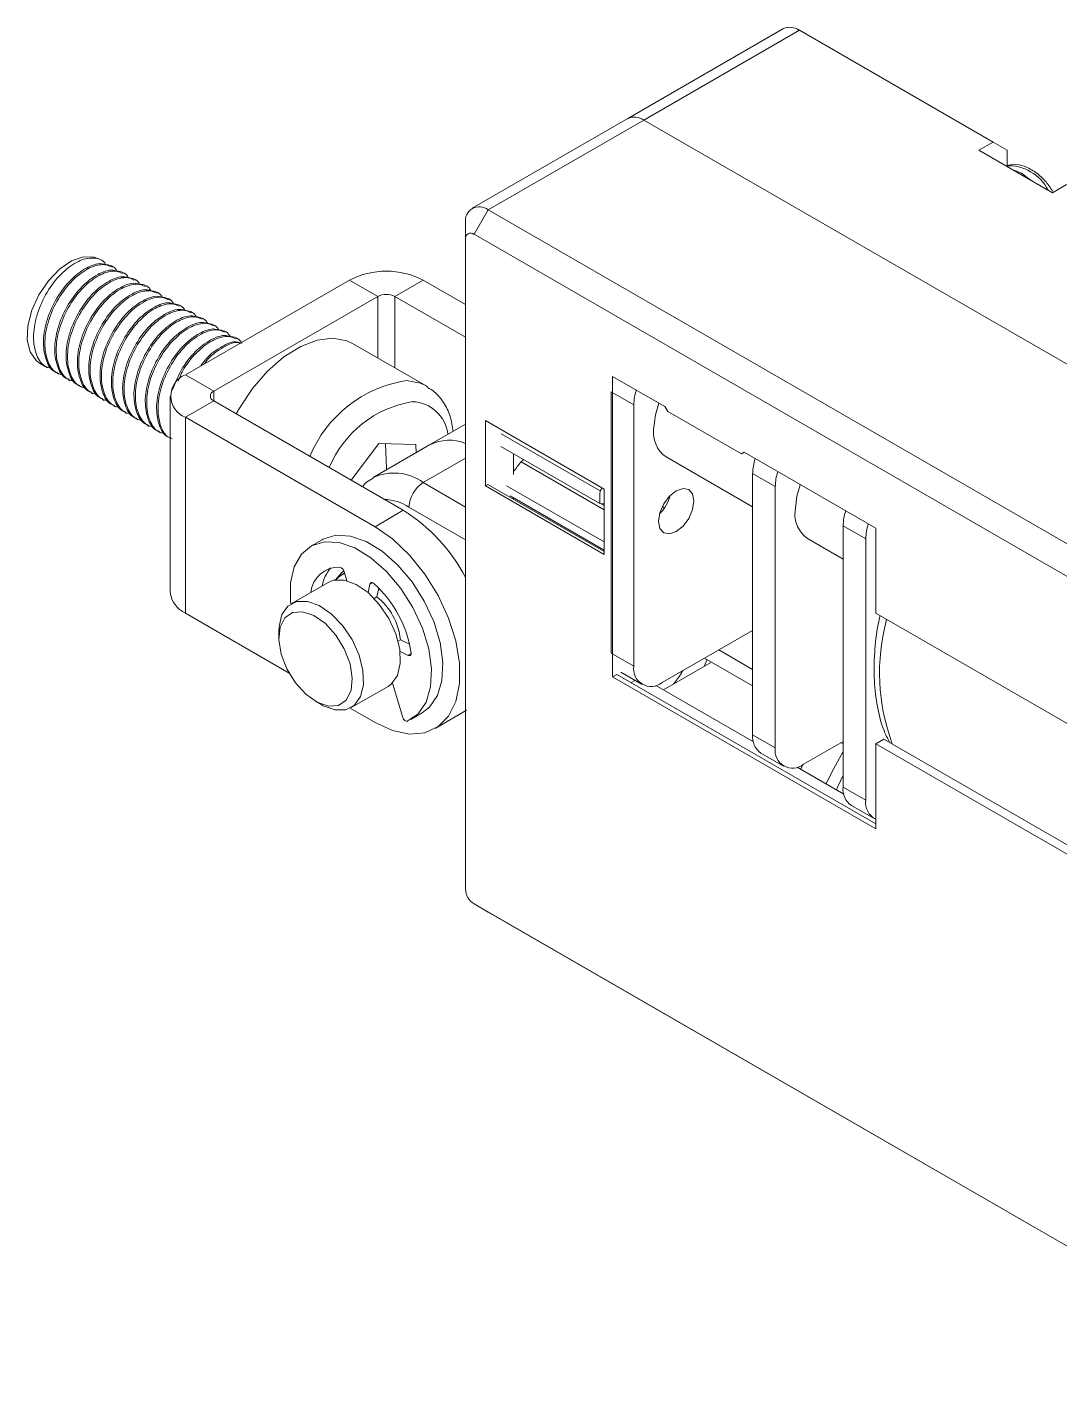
# Paper-space layout '시트4_ENG_with accessory' of a CAD drawing. Header units: millimetres. Extents: x 5 to 415, y 5 to 292.
# Drawn here: x 333.13 to 358.94, y 125.94 to 159.98 of the extents above; entities that cross this region are included whole.
import ezdxf

# ---------------------------------------------------------------- set-up
doc = ezdxf.new("R2010")
doc.units = ezdxf.units.MM

psp = doc.layouts.new('시트4_ENG_with accessory')

# ---------------------------------------------------------------- linework, layer by layer
at = {"color": 7, "linetype": 'Continuous', "lineweight": 18}
for p, q in [((352.031, 159.949), (348.141, 157.704)), ((348.541, 157.664), (352.431, 159.909)), ((357.274, 157.113), (352.431, 159.909)), ((348.141, 157.704), (344.252, 155.459)), ((348.541, 157.664), (344.652, 155.419)), ((348.541, 157.664), (359.497, 151.34)), ((356.921, 156.909), (357.274, 157.113)), ((357.628, 156.909), (357.274, 157.113)), ((356.921, 156.909), (358.759, 155.848)), ((357.628, 156.525), (357.628, 156.909)), ((358.759, 155.848), (359.113, 156.052)), ((344.652, 155.419), (344.299, 154.807)), ((344.652, 155.419), (362.825, 144.928)), ((344.087, 155.093), (344.087, 154.684)), ((344.087, 154.684), (344.087, 138.435)), ((362.471, 144.316), (344.299, 154.807)), ((334.994, 154.153), (334.937, 154.185)), ((335.277, 153.989), (335.241, 154.01)), ((335.559, 153.826), (335.524, 153.846)), ((335.842, 153.663), (335.807, 153.683)), ((337.086, 151.295), (341.188, 153.662)), ((341.895, 153.254), (341.188, 153.662)), ((342.319, 153.254), (343.026, 153.662)), ((343.026, 153.662), (344.087, 153.05)), ((336.125, 153.499), (336.09, 153.52)), ((336.408, 153.336), (336.373, 153.357)), ((336.691, 153.173), (336.655, 153.193)), ((337.793, 150.886), (341.895, 153.254)), ((342.319, 153.254), (344.087, 152.234)), ((336.974, 153.01), (336.938, 153.03)), ((337.257, 152.846), (337.221, 152.867)), ((337.539, 152.683), (337.504, 152.703)), ((337.822, 152.52), (337.787, 152.54)), ((338.105, 152.357), (338.07, 152.377)), ((338.388, 152.193), (338.353, 152.214)), ((343.102, 151.019), (341.264, 152.08)), ((333.437, 151.587), (333.635, 151.473)), ((333.883, 151.33), (333.918, 151.31)), ((334.166, 151.167), (334.201, 151.146)), ((337.793, 150.886), (337.086, 151.295)), ((347.764, 151.255), (349.072, 150.5)), ((347.764, 151.255), (347.764, 143.743)), ((334.449, 151.003), (334.484, 150.983)), ((334.731, 150.84), (334.767, 150.82)), ((343.102, 151.019), (343.136, 150.998)), ((347.728, 150.867), (348.294, 150.541)), ((347.728, 150.867), (347.728, 144.335)), ((335.014, 150.677), (335.05, 150.656)), ((335.297, 150.514), (335.332, 150.493)), ((336.706, 150.764), (336.706, 145.865)), ((337.793, 150.642), (337.086, 150.233)), ((337.793, 150.642), (342.531, 147.907)), ((348.294, 150.541), (348.294, 144.008)), ((349.072, 150.5), (349.143, 150.378)), ((335.58, 150.35), (335.615, 150.33)), ((335.863, 150.187), (335.898, 150.167)), ((337.086, 150.233), (341.824, 147.498)), ((337.086, 150.233), (337.086, 145.334)), ((344.582, 148.52), (344.582, 150.153)), ((344.582, 150.153), (347.552, 148.438)), ((350.981, 149.316), (349.143, 150.378)), ((336.146, 150.024), (336.181, 150.003)), ((336.428, 149.86), (336.464, 149.84)), ((344.087, 150.058), (343.19, 149.541)), ((344.974, 149.823), (347.449, 148.395)), ((341.919, 149.575), (341.224, 148.661)), ((343.19, 149.541), (341.776, 148.724)), ((342.847, 149.554), (341.919, 149.575)), ((342.11, 148.955), (342.086, 149.571)), ((342.855, 149.347), (342.847, 149.554)), ((344.973, 149.503), (347.447, 148.074)), ((345.289, 149.32), (345.289, 148.804)), ((349.1, 149.242), (351.264, 147.992)), ((350.981, 149.316), (351.052, 149.357)), ((351.052, 149.357), (350.981, 149.316)), ((351.052, 149.357), (354.34, 147.459)), ((342.117, 148.921), (342.11, 148.955)), ((351.264, 148.826), (351.83, 148.5)), ((351.264, 148.826), (351.264, 142.294)), ((344.582, 148.52), (344.641, 148.554)), ((344.582, 148.52), (347.552, 146.805)), ((347.552, 146.874), (344.641, 148.554)), ((345.114, 148.522), (347.552, 147.115)), ((347.552, 148.438), (347.552, 146.805)), ((351.83, 148.5), (351.83, 141.967)), ((345.199, 148.266), (347.552, 146.907)), ((345.289, 148.214), (345.289, 148.18)), ((341.824, 147.498), (342.531, 147.907)), ((349.016, 148.018), (349.049, 147.95)), ((353.527, 147.52), (354.092, 147.194)), ((353.527, 147.52), (353.527, 140.988)), ((354.34, 145.336), (354.34, 147.459)), ((340.503, 147.173), (340.22, 147.01)), ((352.635, 147.201), (353.527, 146.686)), ((354.092, 147.194), (354.092, 140.661)), ((340.65, 146.103), (339.731, 145.572)), ((341.059, 146.339), (341.003, 146.307)), ((341.049, 146.371), (341.116, 146.148)), ((341.65, 145.85), (341.698, 146.06)), ((341.802, 145.705), (341.871, 145.745)), ((341.871, 145.745), (341.92, 145.96)), ((339.676, 143.839), (337.086, 145.334)), ((354.34, 145.336), (365.088, 139.131)), ((339.42, 144.885), (339.42, 144.722)), ((349.001, 143.6), (351.264, 144.906)), ((342.399, 144.637), (342.458, 144.671)), ((342.651, 144.279), (342.449, 144.376)), ((342.69, 144.559), (342.458, 144.671)), ((347.728, 144.335), (348.294, 144.008)), ((351.264, 143.927), (350.415, 144.417)), ((350.239, 144.11), (349.037, 143.416)), ((351.264, 143.518), (350.062, 144.212)), ((347.764, 143.743), (347.87, 143.804)), ((347.764, 143.743), (354.34, 139.947)), ((354.34, 140.069), (347.87, 143.804)), ((347.971, 143.857), (348.501, 143.551)), ((348.223, 143.6), (348.319, 143.656)), ((341.23, 142.974), (342.15, 143.505)), ((342.258, 143.589), (342.518, 142.728)), ((351.282, 142.12), (348.841, 143.529)), ((340.339, 143.13), (340.48, 143.048)), ((341.824, 142.599), (341.201, 142.959)), ((342.72, 142.68), (343.003, 142.843)), ((343.324, 142.451), (344.031, 142.859)), ((351.264, 142.294), (351.83, 141.967)), ((352.537, 141.559), (353.527, 142.131)), ((353.471, 142.098), (353.527, 142.066)), ((354.545, 142.188), (354.34, 142.07)), ((354.34, 139.947), (354.34, 142.07)), ((354.34, 142.07), (365.088, 135.865)), ((354.545, 142.188), (365.088, 136.102)), ((351.471, 141.836), (352.037, 141.51)), ((353.545, 140.814), (352.377, 141.488)), ((352.467, 141.436), (352.519, 141.549)), ((353.527, 140.988), (354.092, 140.661)), ((353.734, 140.53), (354.299, 140.203)), ((344.299, 138.068), (364.946, 126.148)), ((344.652, 137.864), (344.299, 138.068)), ((365.3, 125.944), (344.652, 137.864))]:
    psp.add_line(p, q, dxfattribs=at)
at = {"color": 8, "linetype": 'Continuous', "lineweight": 18}
for p, q in [((341.895, 153.254), (341.895, 151.716)), ((342.319, 151.471), (342.319, 153.254)), ((337.793, 150.642), (337.793, 150.886)), ((344.087, 149.213), (343.026, 148.601)), ((345.478, 149.12), (347.552, 147.923)), ((343.026, 148.601), (344.087, 147.988)), ((344.087, 147.172), (342.672, 147.988)), ((347.474, 148.073), (347.552, 148.028)), ((341.698, 146.06), (341.761, 146.096)), ((342.651, 144.279), (342.728, 144.324))]:
    psp.add_line(p, q, dxfattribs=at)
at = {"color": 8, "linetype": 'Continuous', "lineweight": 18, "flags": 128}
for points in [[(358.229, 156.154), (357.981, 156.338), (357.734, 156.44)], [(342.609, 151.152), (342.959, 151.086), (343.102, 151.019)]]:
    psp.add_lwpolyline(points, dxfattribs=at)
at = {"color": 7, "linetype": 'Continuous', "lineweight": 18, "flags": 128}
for points in [[(334.937, 154.185), (334.805, 154.238), (334.538, 154.245), (334.241, 154.141), (333.941, 153.935), (333.66, 153.645), (333.422, 153.293), (333.246, 152.908), (333.146, 152.521), (333.131, 152.164), (333.201, 151.866), (333.351, 151.65), (333.437, 151.587)], [(341.264, 152.08), (341.121, 152.148), (340.771, 152.213), (340.38, 152.165), (339.966, 152.006), (339.546, 151.742), (339.14, 151.386), (338.764, 150.953), (338.436, 150.461), (338.355, 150.317)], [(348.918, 150.589), (348.832, 150.298), (348.789, 149.928)], [(347.449, 148.395), (347.504, 148.46), (347.507, 148.464)], [(348.946, 147.847), (348.913, 147.632), (348.946, 147.456), (349.042, 147.346), (349.186, 147.318), (349.355, 147.377), (349.524, 147.513), (349.667, 147.706), (349.763, 147.927), (349.797, 148.142), (349.763, 148.318), (349.667, 148.428), (349.524, 148.456), (349.355, 148.397), (349.186, 148.261), (349.042, 148.067), (348.946, 147.847)], [(352.454, 148.548), (352.367, 148.257), (352.324, 147.887)], [(347.552, 148.073), (347.503, 148.072), (347.447, 148.074)], [(341.824, 147.498), (342.265, 147.19), (342.687, 146.788), (343.071, 146.311), (343.4, 145.778), (343.661, 145.213), (343.841, 144.641), (343.934, 144.087), (343.934, 143.575), (343.841, 143.127), (343.661, 142.763), (343.4, 142.5), (343.071, 142.347), (342.687, 142.313), (342.265, 142.398), (341.824, 142.599)], [(342.629, 142.634), (342.901, 142.82), (343.099, 143.111), (343.212, 143.492), (343.235, 143.943), (343.166, 144.441), (343.01, 144.96), (342.773, 145.473), (342.469, 145.953), (342.112, 146.376), (341.723, 146.719), (341.32, 146.965), (340.926, 147.101), (340.559, 147.12), (340.24, 147.021), (339.985, 146.808), (339.806, 146.494), (339.714, 146.094), (339.714, 145.63), (339.72, 145.566)], [(343.003, 142.843), (343.184, 142.983), (343.382, 143.274), (343.495, 143.655), (343.518, 144.106), (343.449, 144.604), (343.292, 145.123), (343.056, 145.636), (342.751, 146.117), (342.395, 146.539), (342.006, 146.883), (341.603, 147.129), (341.208, 147.264), (340.842, 147.283), (340.523, 147.184), (340.503, 147.173)], [(340.836, 146.167), (340.996, 146.356), (341.049, 146.391)], [(342.15, 143.505), (342.232, 143.564), (342.384, 143.779), (342.455, 144.076), (342.442, 144.432), (342.343, 144.818), (342.169, 145.204), (341.932, 145.556), (341.652, 145.848), (341.351, 146.055), (341.055, 146.161), (340.786, 146.157), (340.65, 146.103)], [(341.06, 146.335), (340.921, 146.247), (340.848, 146.168)], [(341.698, 146.06), (341.703, 146.075), (341.712, 146.087), (341.723, 146.095), (341.737, 146.099), (341.752, 146.099), (341.769, 146.094), (341.786, 146.085), (341.803, 146.072)], [(340.48, 143.048), (340.529, 143.022), (340.826, 142.916), (341.094, 142.92), (341.313, 143.034), (341.464, 143.248), (341.536, 143.545), (341.522, 143.901), (341.424, 144.288), (341.249, 144.673), (341.012, 145.026), (340.732, 145.318), (340.432, 145.525), (340.135, 145.631), (339.867, 145.626), (339.648, 145.513), (339.496, 145.298), (339.425, 145.001), (339.42, 144.885)], [(340.095, 143.309), (340.381, 143.107), (340.663, 143.011), (340.913, 143.031), (341.107, 143.164), (341.225, 143.398), (341.257, 143.71), (341.199, 144.069), (341.057, 144.44), (340.845, 144.786), (340.583, 145.074), (340.297, 145.276), (340.015, 145.372), (339.765, 145.352), (339.571, 145.219), (339.453, 144.985), (339.421, 144.673), (339.479, 144.314), (339.621, 143.943), (339.833, 143.597), (340.095, 143.309)], [(342.728, 144.348), (342.729, 144.327), (342.726, 144.309), (342.72, 144.294), (342.711, 144.282), (342.699, 144.275), (342.684, 144.272), (342.668, 144.273), (342.651, 144.279)], [(350.127, 144.175), (350.065, 144.043), (350.042, 143.997)], [(349.289, 143.562), (349.432, 143.762), (349.519, 143.899)], [(342.518, 142.728), (342.526, 142.707), (342.538, 142.686), (342.551, 142.668), (342.567, 142.652), (342.584, 142.641), (342.6, 142.634), (342.616, 142.631), (342.629, 142.634)], [(344.108, 142.908), (344.108, 142.908), (344.031, 142.859)], [(353.104, 141.068), (353.24, 141.357), (353.527, 141.878)], [(353.358, 140.922), (353.394, 141.004), (353.527, 141.281)]]:
    psp.add_lwpolyline(points, dxfattribs=at)
at = {"color": 7, "linetype": 'Continuous', "lineweight": 18}
for centre, radius, start, end in [((352.196, 159.582), 0.402, 54.3828, 114.3068), ((348.307, 157.337), 0.402, 54.3824, 114.3075), ((344.432, 155.149), 0.349, 50.7966, 189.214), ((344.216, 154.705), 0.131, 50.7967, 189.2139), ((342.107, 151.888), 1.998, 62.6095, 117.3905), ((342.107, 152.845), 0.461, 62.6101, 117.3899), ((337.288, 150.764), 0.568, 110.7837, 249.2163), ((337.84, 150.764), 0.131, 110.7847, 249.2153), ((349.57, 150.517), 1.276, 161.9449, 178.9489), ((349.526, 149.848), 0.742, 173.8002, 234.8875), ((343.681, 148.584), 1.076, 67.8472, 117.1468), ((348.145, 146.856), 3.498, 139.6639, 144.7358), ((345.93, 148.738), 0.591, 131.9306, 139.754), ((352.54, 148.803), 1.276, 161.9437, 178.95), ((353.105, 148.476), 1.276, 161.9439, 178.9497), ((343.44, 147.953), 0.768, 122.6056, 177.3943), ((352.618, 148.215), 5.172, 178.0078, 181.5629), ((348.209, 148.548), 1.031, 315.053, 344.9522), ((340.201, 144.192), 4.385, 27.6156, 57.9058), ((353.062, 147.807), 0.742, 173.7998, 234.888), ((354.802, 147.497), 1.276, 161.9439, 178.9497), ((355.368, 147.17), 1.276, 161.9445, 178.9491), ((340.914, 145.794), 0.694, 88.2518, 174.7931), ((341.355, 145.882), 0.86, 137.2576, 170.7926), ((340.897, 146.336), 0.156, 12.7427, 75.9216), ((339.845, 143.911), 2.915, 8.6148, 47.8253), ((337.356, 145.93), 0.654, 185.6946, 245.6254), ((340.884, 144.509), 1.582, 5.8658, 51.3977), ((348.725, 143.939), 0.437, 170.7862, 309.2031), ((351.751, 142.239), 0.49, 173.5259, 235.1618), ((352.261, 141.898), 0.437, 170.7862, 309.2031), ((353.997, 140.925), 0.475, 172.3777, 236.31), ((354.554, 140.597), 0.466, 172.1099, 242.6711), ((344.547, 138.456), 0.461, 182.6057, 237.394)]:
    psp.add_arc(centre, radius, start, end, dxfattribs=at)
at = {"color": 8, "linetype": 'Continuous', "lineweight": 18}
for centre, radius, start, end in [((357.651, 155.399), 1.124, 27.0019, 93.0035), ((343.09, 148.052), 3.136, 98.8177, 157.4329), ((343.205, 147.919), 2.741, 99.313, 157.2817), ((342.719, 149.687), 0.937, 7.2293, 87.4224), ((342.298, 147.61), 1.23, 53.6633, 115.4131), ((342.003, 146.927), 1.255, 57.7455, 87.552), ((359.549, 143.845), 5.113, 164.8822, 200.343)]:
    psp.add_arc(centre, radius, start, end, dxfattribs=at)
at = {"color": 7, "linetype": 'Continuous', "lineweight": 18}
for points, knots in [([(358.768, 155.878), (358.714, 155.959), (358.595, 156.138), (358.353, 156.359), (358.08, 156.513), (357.825, 156.576), (357.683, 156.54), (357.628, 156.525)], [0, 0, 0, 0, 0.209119, 0.458801, 0.690337, 0.879097, 1, 1, 1, 1]), ([(335.101, 154.036), (335.087, 154.062), (335.021, 154.185), (334.709, 154.247), (334.328, 154.115), (333.939, 153.807), (333.609, 153.365), (333.371, 152.847), (333.265, 152.317), (333.314, 151.858), (333.501, 151.515), (333.695, 151.465), (333.765, 151.447)], [0, 0, 0, 0, 0.021691, 0.101811, 0.200155, 0.319796, 0.462295, 0.605558, 0.739098, 0.855718, 0.947725, 1, 1, 1, 1]), ([(335.232, 153.991), (335.154, 154.027), (334.951, 154.12), (334.568, 153.963), (334.189, 153.667), (333.855, 153.221), (333.619, 152.705), (333.511, 152.172), (333.565, 151.721), (333.718, 151.402), (333.865, 151.357), (333.892, 151.348)], [0, 0, 0, 0, 0.066642, 0.172575, 0.301449, 0.454944, 0.609263, 0.753107, 0.878726, 0.977834, 1, 1, 1, 1]), ([(335.384, 153.872), (335.37, 153.899), (335.304, 154.022), (334.991, 154.084), (334.611, 153.952), (334.221, 153.643), (333.891, 153.201), (333.654, 152.683), (333.547, 152.154), (333.597, 151.695), (333.784, 151.352), (333.978, 151.302), (334.048, 151.284)], [0, 0, 0, 0, 0.021691, 0.101811, 0.200155, 0.319796, 0.462295, 0.605559, 0.739098, 0.855718, 0.947725, 1, 1, 1, 1]), ([(335.515, 153.828), (335.437, 153.864), (335.234, 153.957), (334.851, 153.8), (334.472, 153.504), (334.138, 153.057), (333.902, 152.541), (333.793, 152.009), (333.848, 151.558), (334.001, 151.239), (334.148, 151.193), (334.175, 151.185)], [0, 0, 0, 0, 0.066642, 0.172575, 0.301449, 0.454944, 0.609262, 0.753107, 0.878726, 0.977833, 1, 1, 1, 1]), ([(335.667, 153.709), (335.653, 153.735), (335.587, 153.859), (335.274, 153.921), (334.894, 153.788), (334.504, 153.48), (334.174, 153.038), (333.937, 152.52), (333.83, 151.99), (333.879, 151.531), (334.067, 151.189), (334.261, 151.139), (334.331, 151.121)], [0, 0, 0, 0, 0.021691, 0.101811, 0.200155, 0.319797, 0.462295, 0.605559, 0.739098, 0.855718, 0.947725, 1, 1, 1, 1]), ([(335.798, 153.665), (335.719, 153.701), (335.517, 153.794), (335.134, 153.636), (334.754, 153.34), (334.421, 152.894), (334.185, 152.378), (334.076, 151.845), (334.131, 151.395), (334.284, 151.075), (334.431, 151.03), (334.458, 151.022)], [0, 0, 0, 0, 0.066642, 0.172575, 0.301449, 0.454944, 0.609262, 0.753107, 0.878726, 0.977833, 1, 1, 1, 1]), ([(335.949, 153.546), (335.935, 153.572), (335.87, 153.695), (335.557, 153.758), (335.177, 153.625), (334.787, 153.317), (334.457, 152.875), (334.22, 152.357), (334.113, 151.827), (334.162, 151.368), (334.349, 151.025), (334.543, 150.976), (334.614, 150.958)], [0, 0, 0, 0, 0.021691, 0.101811, 0.200155, 0.319797, 0.462296, 0.605559, 0.739098, 0.855718, 0.947725, 1, 1, 1, 1]), ([(336.081, 153.501), (336.002, 153.537), (335.8, 153.63), (335.417, 153.473), (335.037, 153.177), (334.704, 152.731), (334.468, 152.215), (334.359, 151.682), (334.414, 151.231), (334.566, 150.912), (334.714, 150.867), (334.741, 150.859)], [0, 0, 0, 0, 0.066642, 0.172575, 0.301449, 0.454944, 0.609262, 0.753107, 0.878726, 0.977834, 1, 1, 1, 1]), ([(336.232, 153.383), (336.218, 153.409), (336.152, 153.532), (335.84, 153.594), (335.459, 153.462), (335.07, 153.153), (334.74, 152.711), (334.503, 152.194), (334.396, 151.664), (334.445, 151.205), (334.632, 150.862), (334.826, 150.812), (334.897, 150.794)], [0, 0, 0, 0, 0.021691, 0.101811, 0.200156, 0.319797, 0.462296, 0.605559, 0.739098, 0.855718, 0.947725, 1, 1, 1, 1]), ([(336.363, 153.338), (336.285, 153.374), (336.082, 153.467), (335.7, 153.31), (335.32, 153.014), (334.987, 152.567), (334.751, 152.052), (334.642, 151.519), (334.697, 151.068), (334.849, 150.749), (334.996, 150.704), (335.023, 150.695)], [0, 0, 0, 0, 0.066642, 0.172575, 0.301449, 0.454944, 0.609262, 0.753107, 0.878726, 0.977834, 1, 1, 1, 1]), ([(336.515, 153.219), (336.501, 153.246), (336.435, 153.369), (336.123, 153.431), (335.742, 153.299), (335.353, 152.99), (335.023, 152.548), (334.785, 152.03), (334.679, 151.501), (334.728, 151.041), (334.915, 150.699), (335.109, 150.649), (335.179, 150.631)], [0, 0, 0, 0, 0.021691, 0.101811, 0.200156, 0.319797, 0.462296, 0.605559, 0.739098, 0.855718, 0.947725, 1, 1, 1, 1]), ([(336.646, 153.175), (336.568, 153.211), (336.365, 153.304), (335.983, 153.146), (335.603, 152.851), (335.27, 152.404), (335.034, 151.888), (334.925, 151.356), (334.979, 150.905), (335.132, 150.586), (335.279, 150.54), (335.306, 150.532)], [0, 0, 0, 0, 0.0666418, 0.1725748, 0.3014489, 0.4549437, 0.6092626, 0.7531068, 0.8787264, 0.9778336, 1, 1, 1, 1]), ([(336.798, 153.056), (336.784, 153.082), (336.718, 153.206), (336.406, 153.268), (336.025, 153.135), (335.636, 152.827), (335.306, 152.385), (335.068, 151.867), (334.962, 151.337), (335.011, 150.878), (335.198, 150.536), (335.392, 150.486), (335.462, 150.468)], [0, 0, 0, 0, 0.021691, 0.101811, 0.200156, 0.319797, 0.462295, 0.605558, 0.739098, 0.855718, 0.947725, 1, 1, 1, 1]), ([(336.929, 153.012), (336.851, 153.047), (336.648, 153.141), (336.265, 152.983), (335.886, 152.687), (335.552, 152.241), (335.316, 151.725), (335.208, 151.192), (335.262, 150.741), (335.415, 150.422), (335.562, 150.377), (335.589, 150.369)], [0, 0, 0, 0, 0.066641, 0.172575, 0.301449, 0.454944, 0.609263, 0.753107, 0.878726, 0.977834, 1, 1, 1, 1]), ([(337.081, 152.893), (337.067, 152.919), (337.001, 153.042), (336.688, 153.104), (336.308, 152.972), (335.919, 152.664), (335.589, 152.222), (335.351, 151.704), (335.244, 151.174), (335.294, 150.715), (335.481, 150.372), (335.675, 150.322), (335.745, 150.304)], [0, 0, 0, 0, 0.021691, 0.101811, 0.200155, 0.319797, 0.462295, 0.605558, 0.739098, 0.855718, 0.947725, 1, 1, 1, 1]), ([(337.212, 152.848), (337.134, 152.884), (336.931, 152.977), (336.548, 152.82), (336.169, 152.524), (335.835, 152.078), (335.599, 151.562), (335.491, 151.029), (335.545, 150.578), (335.698, 150.259), (335.845, 150.214), (335.872, 150.205)], [0, 0, 0, 0, 0.066641, 0.172575, 0.301449, 0.454944, 0.609262, 0.753107, 0.878726, 0.977833, 1, 1, 1, 1]), ([(337.364, 152.729), (337.35, 152.756), (337.284, 152.879), (336.971, 152.941), (336.591, 152.809), (336.201, 152.5), (335.871, 152.058), (335.634, 151.54), (335.527, 151.011), (335.576, 150.552), (335.764, 150.209), (335.958, 150.159), (336.028, 150.141)], [0, 0, 0, 0, 0.021691, 0.101811, 0.200155, 0.319797, 0.462295, 0.605559, 0.739098, 0.855718, 0.947725, 1, 1, 1, 1]), ([(337.495, 152.685), (337.417, 152.721), (337.214, 152.814), (336.831, 152.657), (336.451, 152.361), (336.118, 151.914), (335.882, 151.398), (335.773, 150.866), (335.828, 150.415), (335.981, 150.096), (336.128, 150.05), (336.155, 150.042)], [0, 0, 0, 0, 0.066641, 0.172575, 0.301449, 0.454944, 0.609262, 0.753107, 0.878726, 0.977834, 1, 1, 1, 1]), ([(337.647, 152.566), (337.632, 152.592), (337.567, 152.716), (337.254, 152.778), (336.874, 152.646), (336.484, 152.337), (336.154, 151.895), (335.917, 151.377), (335.81, 150.847), (335.859, 150.388), (336.047, 150.046), (336.24, 149.996), (336.311, 149.978)], [0, 0, 0, 0, 0.021691, 0.101811, 0.200155, 0.319797, 0.462295, 0.605559, 0.739098, 0.855718, 0.947725, 1, 1, 1, 1]), ([(337.778, 152.522), (337.699, 152.558), (337.497, 152.651), (337.114, 152.493), (336.734, 152.197), (336.401, 151.751), (336.165, 151.235), (336.056, 150.702), (336.111, 150.252), (336.263, 149.932), (336.411, 149.887), (336.438, 149.879)], [0, 0, 0, 0, 0.066641, 0.172575, 0.301449, 0.454944, 0.609262, 0.753107, 0.878726, 0.977834, 1, 1, 1, 1]), ([(337.929, 152.403), (337.915, 152.429), (337.849, 152.552), (337.537, 152.615), (337.156, 152.482), (336.767, 152.174), (336.437, 151.732), (336.2, 151.214), (336.093, 150.684), (336.142, 150.225), (336.329, 149.882), (336.523, 149.833), (336.594, 149.815)], [0, 0, 0, 0, 0.021691, 0.101811, 0.200155, 0.319797, 0.462295, 0.605559, 0.739098, 0.855718, 0.947725, 1, 1, 1, 1]), ([(338.06, 152.358), (337.982, 152.394), (337.779, 152.487), (337.397, 152.33), (337.017, 152.034), (336.684, 151.588), (336.448, 151.072), (336.339, 150.539), (336.394, 150.088), (336.546, 149.769), (336.694, 149.724), (336.72, 149.716)], [0, 0, 0, 0, 0.0666413, 0.1725748, 0.3014486, 0.4549438, 0.6092623, 0.7531069, 0.8787266, 0.977834, 1, 1, 1, 1]), ([(338.212, 152.24), (338.198, 152.266), (338.132, 152.389), (337.82, 152.451), (337.439, 152.319), (337.05, 152.01), (336.72, 151.568), (336.483, 151.051), (336.374, 150.519), (336.429, 150.068), (336.582, 149.749), (336.729, 149.704), (336.756, 149.695)], [0, 0, 0, 0, 0.022401, 0.105144, 0.206708, 0.330265, 0.477428, 0.625381, 0.763292, 0.883729, 0.978748, 1, 1, 1, 1]), ([(338.343, 152.195), (338.265, 152.231), (338.062, 152.324), (337.679, 152.167), (337.301, 151.87), (336.966, 151.434), (336.826, 151.084), (336.757, 150.912)], [0, 0, 0, 0, 0.110672, 0.286597, 0.500619, 0.75553, 1, 1, 1, 1]), ([(338.495, 152.076), (338.481, 152.103), (338.415, 152.226), (338.103, 152.288), (337.722, 152.156), (337.336, 151.846), (337.05, 151.49), (336.94, 151.223), (336.903, 151.135)], [0, 0, 0, 0, 0.040695, 0.19101, 0.375516, 0.599976, 0.86732, 1, 1, 1, 1]), ([(338.461, 152.088), (338.437, 152.097), (338.288, 152.155), (337.964, 151.991), (337.66, 151.784), (337.518, 151.584), (337.47, 151.516)], [0, 0, 0, 0, 0.062925, 0.393762, 0.796244, 1, 1, 1, 1]), ([(338.451, 152.083), (338.442, 152.086), (338.308, 152.135), (338, 151.966), (337.717, 151.785), (337.592, 151.611), (337.562, 151.569)], [0, 0, 0, 0, 0.02698, 0.401075, 0.856181, 1, 1, 1, 1]), ([(343.78, 149.881), (343.76, 150.008), (343.719, 150.262), (343.551, 150.6), (343.356, 150.853), (343.196, 150.947), (343.138, 150.98)], [0, 0, 0, 0, 0.2913616, 0.580368, 0.8494861, 1, 1, 1, 1]), ([(341.776, 148.708), (341.719, 148.679), (341.614, 148.628), (341.542, 148.537), (341.51, 148.496)], [0, 0, 0, 0, 0.549282, 1, 1, 1, 1]), ([(354.451, 145.272), (354.434, 145.202), (354.362, 144.897), (354.305, 144.354), (354.29, 143.66), (354.369, 143.009), (354.495, 142.485), (354.637, 142.204), (354.686, 142.107)], [0, 0, 0, 0, 0.066249, 0.291068, 0.505187, 0.708002, 0.899329, 1, 1, 1, 1])]:
    psp.add_open_spline(points, degree=3, knots=knots, dxfattribs=at)

doc.saveas('drawing.dxf')
